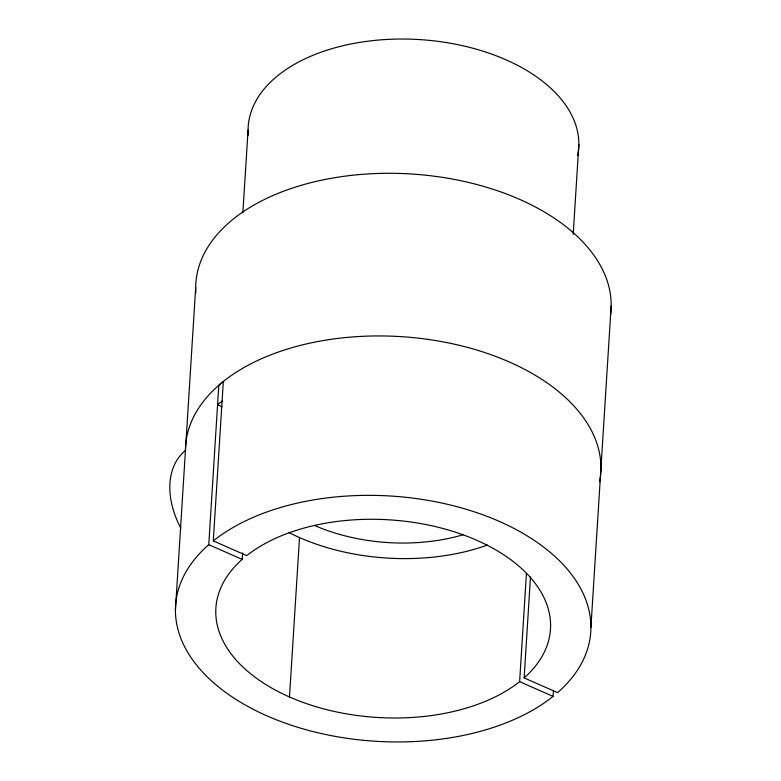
<?xml version="1.0" encoding="UTF-8"?>
<svg xmlns="http://www.w3.org/2000/svg" width="781" height="781" viewBox="0 0 781 781"><rect width="100%" height="100%" fill="white"/><g stroke="black" fill="none" stroke-linecap="round" stroke-linejoin="round"><path stroke-width="1.17" d="M175.422 610.039L195.689 287.418M553.446 690.326L553.065 696.398A208.019 122.861 3.6 0 1 266.917 715.845A208.019 122.861 3.6 0 1 208.771 544.669L218.797 385.267L223.317 381.489L213.291 540.891L246.728 555.633A167.622 99.002 3.6 0 1 476.859 540.325A167.622 99.002 3.6 0 1 524.139 677.888L557.575 692.63A208.019 122.861 3.6 0 0 499.43 521.454A208.019 122.861 3.6 0 0 213.291 540.891M242.862 212.696L248.075 129.958M553.065 696.398L519.619 681.667A167.622 99.002 3.6 0 1 289.487 696.964A167.622 99.002 3.6 0 1 242.208 559.401L242.627 552.85M289.487 696.964L299.523 537.572M519.619 681.667L526.433 573.41M524.139 677.888L530.484 576.934M573.195 234.485L578.858 144.436M611.181 305.771L590.924 627.25M222.087 401.014L217.587 404.792L222.048 406.755M208.771 544.669L242.208 559.401M180.821 528.21A80.785 55.344 50.1 0 1 185.732 450.237M487.344 545.07A167.622 99.002 3.6 0 1 288.628 532.378M185.448 450.481A208.019 122.861 3.6 0 1 405.31 336.933A208.019 122.861 3.6 0 1 599.593 481.74M463.104 534.741A141.371 83.499 3.6 0 1 314.343 525.369M195.846 292.914A208.019 122.861 3.6 0 1 408.287 173.812A208.019 122.861 3.6 0 1 610.42 315.612M248.27 135.211A165.611 97.81 3.6 0 1 419.182 39.558A165.611 97.81 3.6 0 1 577.706 155.439"/></g></svg>
